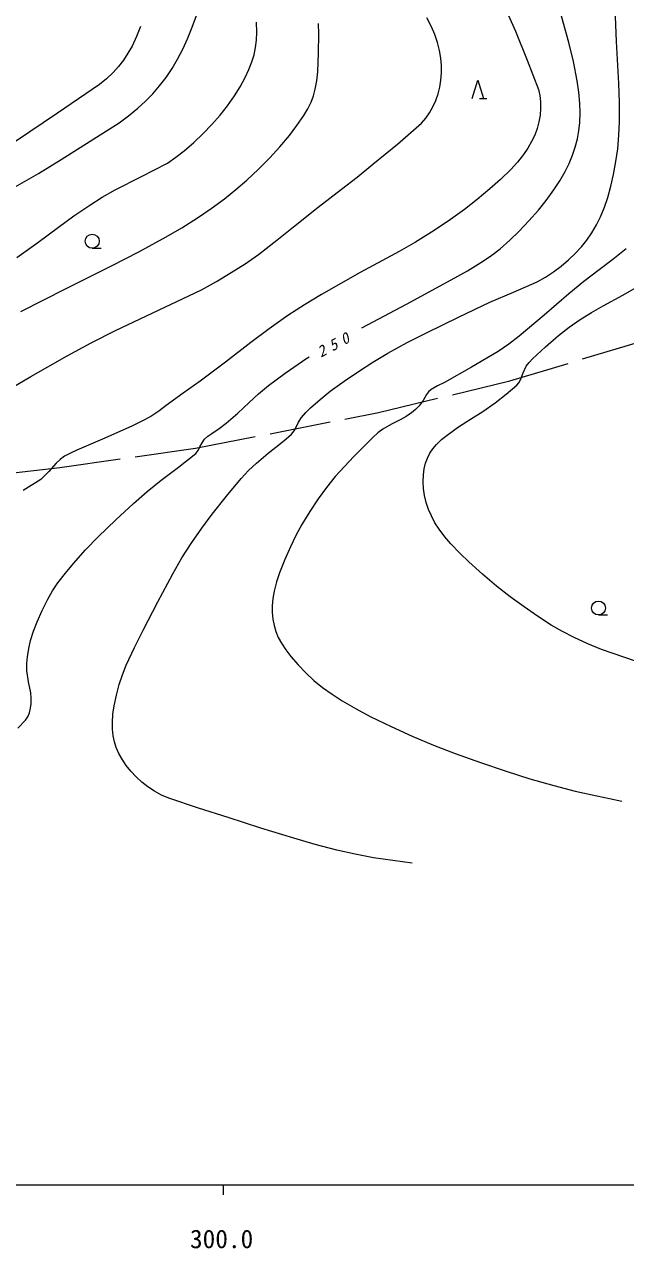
# Model space of a CAD drawing. Units: millimetres, scale not verified. Extents: x 60658 to 700658, y 3130 to 363130.
# Drawn here: x 369072 to 428293, y 181845 to 302433 of the extents above; entities that cross this region are included whole.
import ezdxf
from ezdxf.enums import TextEntityAlignment as Align

# ---------------------------------------------------------------- set-up
doc = ezdxf.new("R2010")
doc.units = ezdxf.units.MM
doc.header["$LTSCALE"] = 1000
doc.linetypes.add('DASHED', pattern=[7.5, 6, -1.5])
doc.layers.add('S-SUV', color=7, linetype='Continuous', lineweight=13)
doc.styles.add('ＭＳ ゴシック', font='')
doc.styles.get('ＭＳ ゴシック').set_extended_font_data('MS Gothic')

msp = doc.modelspace()

# ---------------------------------------------------------------- linework, layer by layer
at = {"layer": 'S-SUV'}
for p, q in [((427411, 300760), (427236, 304893)), ((385603, 302166), (386016, 303315)), ((409162, 302212), (408711, 303102)), ((416763, 303328), (417451, 301789)), ((422718, 300667), (421995, 303242)), ((380511, 302229), (380119, 301255)), ((385149, 301035), (385603, 302166)), ((391957, 301672), (391924, 302648)), ((391927, 300903), (391957, 301672)), ((398089, 301493), (398054, 302535)), ((398054, 299631), (398089, 301493)), ((409489, 301438), (409162, 302212)), ((417451, 301789), (418612, 298926)), ((379669, 300298), (379271, 299592)), ((380119, 301255), (379669, 300298)), ((384678, 300001), (385149, 301035)), ((391838, 300153), (391927, 300903)), ((409760, 300643), (409489, 301438)), ((409956, 299885), (409760, 300643)), ((423156, 298772), (422718, 300667)), ((427646, 296629), (427411, 300760)), ((379271, 299592), (378816, 298907)), ((384156, 299001), (384678, 300001)), ((391488, 298766), (391691, 299450)), ((391691, 299450), (391838, 300153)), ((397960, 297759), (398054, 299631)), ((410091, 299122), (409956, 299885)), ((410156, 298391), (410091, 299122)), ((378329, 298283), (377798, 297699)), ((378816, 298907), (378329, 298283)), ((383024, 297225), (383616, 298098)), ((383616, 298098), (384156, 299001)), ((390824, 297214), (391185, 297982)), ((391185, 297982), (391488, 298766)), ((410160, 297667), (410156, 298391)), ((418612, 298926), (419723, 296023)), ((423534, 296876), (423156, 298772)), ((377152, 297093), (376457, 296524)), ((377798, 297699), (377152, 297093)), ((382388, 296395), (383024, 297225)), ((390312, 296290), (390824, 297214)), ((397714, 296053), (397866, 296897)), ((397866, 296897), (397960, 297759)), ((409989, 296260), (410104, 296955)), ((410104, 296955), (410160, 297667)), ((413187, 295139), (413736, 296934)), ((413736, 296934), (414285, 295139)), ((423695, 295770), (423534, 296876)), ((376457, 296524), (372328, 293683)), ((380994, 294870), (381706, 295604)), ((381706, 295604), (382388, 296395)), ((389750, 295399), (390312, 296290)), ((397543, 295412), (397714, 296053)), ((409592, 294949), (409820, 295597)), ((409820, 295597), (409989, 296260)), ((419723, 296023), (419848, 295428)), ((423796, 294652), (423695, 295770)), ((427698, 294742), (427646, 296629)), ((380250, 294188), (380994, 294870)), ((388345, 293506), (389067, 294428)), ((389067, 294428), (389750, 295399)), ((396988, 294121), (397314, 294791)), ((397314, 294791), (397543, 295412)), ((408975, 293730), (409310, 294325)), ((409310, 294325), (409592, 294949)), ((413911, 295139), (414631, 295139)), ((419848, 295428), (419913, 294820)), ((419913, 294820), (419922, 294166)), ((423823, 293719), (423796, 294652)), ((427690, 292861), (427698, 294742)), ((372328, 293683), (368194, 290900)), ((378385, 292751), (379336, 293446)), ((379336, 293446), (380250, 294188)), ((387535, 292571), (388345, 293506)), ((395909, 292470), (396605, 293474)), ((396605, 293474), (396988, 294121)), ((408198, 292706), (408608, 293195)), ((408608, 293195), (408975, 293730)), ((419871, 293513), (419756, 292849)), ((419922, 294166), (419871, 293513)), ((423790, 292788), (423823, 293719)), ((375557, 290922), (378385, 292751)), ((386685, 291683), (387535, 292571)), ((395172, 291512), (395909, 292470)), ((405819, 290658), (408198, 292706)), ((419583, 292201), (419343, 291542)), ((419756, 292849), (419583, 292201)), ((423561, 291173), (423705, 291971)), ((423705, 291971), (423790, 292788)), ((427634, 291521), (427690, 292861)), ((372692, 289140), (375557, 290922)), ((384804, 289983), (385763, 290810)), ((385763, 290810), (386685, 291683)), ((394224, 290375), (395172, 291512)), ((403400, 288657), (405819, 290658)), ((419044, 290898), (418663, 290239)), ((419343, 291542), (419044, 290898)), ((423347, 290350), (423561, 291173)), ((427519, 290198), (427634, 291521)), ((383988, 289354), (384804, 289983)), ((393240, 289288), (394224, 290375)), ((418231, 289613), (417636, 288873)), ((418663, 290239), (418231, 289613)), ((422739, 288728), (423076, 289543)), ((423076, 289543), (423347, 290350)), ((427350, 288920), (427519, 290198)), ((370437, 287754), (372692, 289140)), ((380589, 287442), (383148, 288782)), ((383148, 288782), (383988, 289354)), ((392136, 288175), (393240, 289288)), ((401865, 287405), (403400, 288657)), ((417636, 288873), (416987, 288162)), ((422352, 287949), (422739, 288728)), ((427123, 287658), (427350, 288920)), ((368157, 286423), (370437, 287754)), ((378005, 286156), (380589, 287442)), ((389904, 286165), (390990, 287105)), ((390990, 287105), (392136, 288175)), ((400295, 286202), (401865, 287405)), ((415982, 287176), (414929, 286227)), ((416987, 288162), (415982, 287176)), ((421233, 286128), (421818, 287023)), ((421818, 287023), (422352, 287949)), ((426860, 286512), (427123, 287658)), ((376734, 285422), (378005, 286156)), ((388777, 285269), (389904, 286165)), ((397996, 284441), (400295, 286202)), ((414929, 286227), (413691, 285187)), ((420489, 285108), (421233, 286128)), ((426540, 285380), (426860, 286512)), ((373945, 283580), (375503, 284642)), ((375503, 284642), (376734, 285422)), ((387459, 284295), (388777, 285269)), ((413691, 285187), (412419, 284196)), ((419705, 284135), (420489, 285108)), ((426209, 284423), (426540, 285380)), ((372428, 282474), (373945, 283580)), ((386106, 283371), (387459, 284295)), ((395740, 282637), (397996, 284441)), ((412419, 284196), (410818, 283063)), ((418779, 283075), (419705, 284135)), ((425425, 282680), (425822, 283488)), ((425822, 283488), (426209, 284423)), ((370382, 280953), (372428, 282474)), ((383031, 281510), (384583, 282414)), ((384583, 282414), (386106, 283371)), ((393945, 281185), (395740, 282637)), ((410818, 283063), (409186, 281981)), ((417813, 282062), (418779, 283075)), ((424979, 281910), (425425, 282680)), ((380346, 280049), (383031, 281510)), ((392123, 279787), (393945, 281185)), ((407609, 281003), (405990, 280071)), ((409186, 281981), (407609, 281003)), ((415933, 280341), (416889, 281175)), ((416889, 281175), (417813, 282062)), ((423949, 280520), (424485, 281193)), ((424485, 281193), (424979, 281910)), ((368309, 279486), (370382, 280953)), ((375749, 280389), (376644, 280389)), ((377639, 278645), (380346, 280049)), ((390805, 278863), (392123, 279787)), ((405990, 280071), (402140, 277984)), ((415132, 279717), (415933, 280341)), ((422688, 279232), (423340, 279855)), ((423340, 279855), (423949, 280520)), ((428369, 280344), (427047, 279275)), ((373168, 276410), (377639, 278645)), ((389452, 277988), (390805, 278863)), ((412709, 278175), (414294, 279140)), ((414294, 279140), (415132, 279717)), ((421192, 278055), (421958, 278619)), ((421958, 278619), (422688, 279232)), ((427047, 279275), (425691, 278255)), ((387999, 277122), (389452, 277988)), ((402140, 277984), (398322, 275845)), ((411099, 277266), (412709, 278175)), ((419574, 277085), (420394, 277541)), ((420394, 277541), (421192, 278055)), ((425691, 278255), (424175, 277100)), ((368720, 274152), (373168, 276410)), ((382284, 274272), (386516, 276307)), ((386516, 276307), (387999, 277122)), ((406714, 274880), (411099, 277266)), ((417268, 276054), (419574, 277085)), ((424175, 277100), (422696, 275898)), ((428041, 275770), (429974, 276879)), ((398322, 275845), (396664, 274826)), ((411820, 273604), (414935, 275078)), ((414935, 275078), (417268, 276054)), ((422696, 275898), (420269, 273786)), ((426089, 274720), (428041, 275770)), ((378027, 272291), (382284, 274272)), ((395028, 273750), (393191, 272453)), ((396664, 274826), (395028, 273750)), ((402313, 272545), (406714, 274880)), ((420269, 273786), (417803, 271718)), ((423839, 273370), (424944, 274068)), ((424944, 274068), (426089, 274720)), ((408739, 272080), (411820, 273604)), ((421693, 271793), (422744, 272603)), ((422744, 272603), (423839, 273370)), ((375643, 271072), (378027, 272291)), ((393191, 272453), (391379, 271101)), ((406785, 271091), (408739, 272080)), ((417803, 271718), (416785, 270948)), ((420405, 270669), (421693, 271793)), ((373286, 269800), (375643, 271072)), ((391379, 271101), (388893, 269169)), ((404870, 270055), (406785, 271091)), ((415732, 270226), (413111, 268664)), ((416785, 270948), (415732, 270226)), ((419142, 269487), (420405, 270669)), ((369689, 267756), (373286, 269800)), ((388893, 269169), (386371, 267287)), ((394773, 268092), (396479, 269279)), ((396479, 269279), (396795, 269489)), ((396795, 269489), (397113, 269695)), ((401980, 268256), (403405, 269178)), ((403405, 269178), (404870, 270055)), ((418487, 268771), (418786, 269142)), ((418786, 269142), (419142, 269487)), ((366121, 265659), (369689, 267756)), ((393109, 266861), (394773, 268092)), ((400572, 267300), (401980, 268256)), ((413111, 268664), (410448, 267148)), ((417949, 267413), (418192, 268107)), ((418192, 268107), (418487, 268771)), ((386371, 267287), (384696, 266126)), ((392140, 266044), (393109, 266861)), ((399203, 266299), (400572, 267300)), ((409771, 266833), (409138, 266472)), ((410448, 267148), (409771, 266833)), ((416528, 265997), (417585, 266902)), ((417585, 266902), (417793, 267141)), ((417793, 267141), (417949, 267413)), ((384696, 266126), (383046, 264909)), ((391210, 265180), (392140, 266044)), ((397246, 264656), (398204, 265500)), ((398204, 265500), (399203, 266299)), ((408351, 265404), (407957, 264855)), ((408689, 265978), (408351, 265404)), ((408895, 266251), (408689, 265978)), ((409138, 266472), (408895, 266251)), ((415442, 265146), (416528, 265997)), ((382301, 264342), (381522, 263824)), ((383046, 264909), (382301, 264342)), ((388945, 263147), (390091, 264136)), ((390091, 264136), (391210, 265180)), ((396377, 263729), (396784, 264207)), ((396784, 264207), (397246, 264656)), ((407201, 264158), (406664, 263800)), ((407602, 264487), (407201, 264158)), ((407957, 264855), (407602, 264487)), ((413014, 263541), (414237, 264313)), ((414237, 264313), (415442, 265146)), ((379714, 262902), (376989, 261671)), ((380638, 263339), (379714, 262902)), ((381522, 263824), (380638, 263339)), ((388258, 262615), (388945, 263147)), ((395836, 262773), (396081, 263268)), ((396081, 263268), (396377, 263729)), ((405222, 263053), (404396, 262571)), ((406084, 263486), (405222, 263053)), ((406664, 263800), (406084, 263486)), ((411848, 262793), (413014, 263541)), ((386813, 261571), (387142, 261866)), ((387142, 261866), (387526, 262126)), ((387526, 262126), (388258, 262615)), ((394867, 261604), (395388, 262086)), ((395388, 262086), (395633, 262407)), ((395633, 262407), (395836, 262773)), ((403413, 261770), (401531, 259864)), ((403886, 262194), (403413, 261770)), ((404396, 262571), (403886, 262194)), ((410153, 261537), (410704, 261987)), ((410704, 261987), (411848, 262793)), ((374218, 260485), (373611, 260216)), ((376989, 261671), (374218, 260485)), ((386173, 260470), (386363, 260824)), ((386363, 260824), (386565, 261219)), ((386565, 261219), (386813, 261571)), ((393088, 260206), (394300, 261161)), ((394300, 261161), (394867, 261604)), ((409005, 260184), (409301, 260631)), ((409301, 260631), (409654, 261052)), ((409654, 261052), (410153, 261537)), ((372601, 259577), (372201, 259207)), ((373030, 259892), (372601, 259577)), ((373611, 260216), (373030, 259892)), ((384245, 258813), (385940, 260162)), ((385940, 260162), (386173, 260470)), ((391931, 259218), (393088, 260206)), ((401531, 259864), (399691, 257916)), ((408600, 259226), (408773, 259715)), ((408773, 259715), (409005, 260184)), ((371466, 258387), (370695, 257618)), ((372201, 259207), (371466, 258387)), ((382533, 257525), (384245, 258813)), ((390430, 257700), (391160, 258481)), ((391160, 258481), (391931, 259218)), ((408387, 258058), (408463, 258646)), ((408463, 258646), (408600, 259226)), ((370695, 257618), (368941, 256516)), ((381153, 256409), (382533, 257525)), ((388969, 255955), (390430, 257700)), ((399691, 257916), (398828, 256826)), ((408364, 257390), (408387, 258058)), ((408401, 256723), (408364, 257390)), ((379818, 255252), (381153, 256409)), ((387563, 254181), (388969, 255955)), ((398012, 255699), (397188, 254449)), ((398828, 256826), (398012, 255699)), ((408502, 256028), (408401, 256723)), ((408662, 255350), (408502, 256028)), ((378060, 253620), (379818, 255252)), ((397188, 254449), (396414, 253166)), ((408887, 254664), (408662, 255350)), ((409165, 254012), (408887, 254664)), ((376343, 251943), (378060, 253620)), ((386531, 252805), (387563, 254181)), ((409518, 253349), (409165, 254012)), ((409919, 252725), (409518, 253349)), ((385549, 251395), (386531, 252805)), ((395815, 252081), (395267, 250964)), ((396414, 253166), (395815, 252081)), ((410482, 251972), (409919, 252725)), ((375095, 250662), (376343, 251943)), ((384590, 249874), (385549, 251395)), ((395267, 250964), (394714, 249712)), ((411092, 251258), (410482, 251972)), ((411952, 250350), (411092, 251258)), ((373888, 249338), (375095, 250662)), ((383683, 248321), (384590, 249874)), ((394714, 249712), (394210, 248419)), ((412855, 249485), (411952, 250350)), ((373103, 248391), (373888, 249338)), ((394210, 248419), (393916, 247523)), ((414210, 248266), (412855, 249485)), ((371848, 246625), (372372, 247416)), ((372372, 247416), (373103, 248391)), ((382203, 245556), (383683, 248321)), ((393916, 247523), (393680, 246612)), ((415590, 247106), (414210, 248266)), ((371381, 245812), (371848, 246625)), ((393680, 246612), (393553, 245894)), ((416922, 246056), (415590, 247106)), ((418300, 245047), (416922, 246056)), ((370829, 244712), (371381, 245812)), ((380776, 242763), (382203, 245556)), ((393553, 245894), (393485, 245166)), ((393485, 245166), (393487, 244502)), ((419628, 244130), (418300, 245047)), ((369974, 242663), (370333, 243590)), ((370333, 243590), (370829, 244712)), ((393487, 244502), (393550, 243841)), ((393550, 243841), (393664, 243239)), ((420977, 243271), (419628, 244130)), ((425627, 244258), (426523, 244258)), ((369676, 241729), (369974, 242663)), ((379906, 241056), (380776, 242763)), ((393664, 243239), (393839, 242644)), ((393839, 242644), (394084, 242054)), ((422090, 242628), (420977, 243271)), ((423233, 242037), (422090, 242628)), ((369492, 240943), (369676, 241729)), ((394084, 242054), (394385, 241490)), ((394385, 241490), (394819, 240824)), ((424578, 241425), (423233, 242037)), ((425939, 240871), (424578, 241425)), ((369312, 239463), (369366, 240142)), ((369366, 240142), (369492, 240943)), ((379089, 239320), (379906, 241056)), ((394819, 240824), (395310, 240181)), ((395310, 240181), (396041, 239339)), ((430424, 239328), (425939, 240871)), ((369318, 238782), (369312, 239463)), ((369471, 237681), (369318, 238782)), ((378715, 238365), (379089, 239320)), ((396041, 239339), (396810, 238546)), ((369685, 236593), (369471, 237681)), ((378400, 237400), (378715, 238365)), ((396810, 238546), (397598, 237814)), ((397598, 237814), (398423, 237130)), ((369741, 236057), (369685, 236593)), ((377911, 235322), (378128, 236373)), ((378128, 236373), (378400, 237400)), ((398423, 237130), (399383, 236443)), ((399383, 236443), (400384, 235800)), ((369678, 235063), (369738, 235520)), ((369738, 235520), (369741, 236057)), ((377793, 234490), (377911, 235322)), ((400384, 235800), (401751, 235008)), ((369178, 233899), (369392, 234239)), ((369392, 234239), (369559, 234623)), ((369559, 234623), (369678, 235063)), ((377734, 233655), (377793, 234490)), ((401751, 235008), (403148, 234268)), ((403148, 234268), (405206, 233262)), ((368430, 233114), (369178, 233899)), ((377744, 232994), (377734, 233655)), ((377813, 232340), (377744, 232994)), ((405206, 233262), (407284, 232313)), ((377935, 231765), (377813, 232340)), ((378113, 231215), (377935, 231765)), ((407284, 232313), (409377, 231439)), ((378372, 230618), (378113, 231215)), ((378688, 230043), (378372, 230618)), ((409377, 231439), (411504, 230615)), ((411504, 230615), (414004, 229710)), ((379094, 229436), (378688, 230043)), ((379550, 228864), (379094, 229436)), ((414004, 229710), (416534, 228858)), ((380077, 228301), (379550, 228864)), ((380642, 227785), (380077, 228301)), ((416534, 228858), (418862, 228127)), ((418862, 228127), (421216, 227452)), ((381242, 227318), (380642, 227785)), ((381875, 226903), (381242, 227318)), ((382578, 226523), (381875, 226903)), ((421216, 227452), (423337, 226912)), ((423337, 226912), (425480, 226428)), ((383300, 226202), (382578, 226523)), ((386202, 225229), (383300, 226202)), ((425480, 226428), (426703, 226174)), ((426703, 226174), (427938, 225928)), ((389125, 224312), (386202, 225229)), ((392354, 223259), (389125, 224312)), ((395613, 222259), (392354, 223259)), ((397727, 221652), (395613, 222259)), ((399856, 221102), (397727, 221652)), ((401660, 220696), (399856, 221102)), ((403475, 220350), (401660, 220696)), ((405377, 220057), (403475, 220350)), ((407287, 219824), (405377, 220057)), ((60658, 188130), (599658, 188130)), ((388658, 188130), (388658, 187130))]:
    msp.add_line(p, q, dxfattribs=at)
at = {"layer": 'S-SUV', "linetype": 'DASHED'}
for p, q in [((416882, 267319), (444991, 275786)), ((403943, 264204), (416882, 267319)), ((385926, 260682), (403943, 264204)), ((372545, 258785), (385926, 260682)), ((359676, 257295), (372545, 258785))]:
    msp.add_line(p, q, dxfattribs=at)
at = {"layer": 'S-SUV'}
for centre in [(375749, 281078), (425627, 244946)]:
    msp.add_circle(centre, 688, dxfattribs=at)

# ---------------------------------------------------------------- texts
at = {"layer": 'S-SUV', "style": 'ＭＳ ゴシック'}
msp.add_text('300.0', height=1833, dxfattribs=at).set_placement((385377, 181325), align=Align.BOTTOM_LEFT)
at = {"layer": 'S-SUV', "insert": (398276, 269577), "char_height": 1100, "attachment_point": 7, "rotation": 28.2, "style": 'ＭＳ ゴシック'}
msp.add_mtext('\\T1.73;\\Q15;250', dxfattribs=at)

doc.saveas('drawing.dxf')
